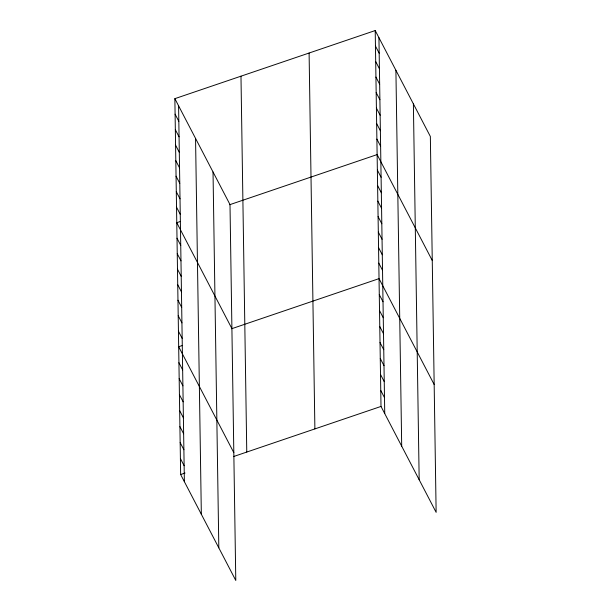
<?xml version="1.0" encoding="UTF-8"?>
<svg xmlns="http://www.w3.org/2000/svg" width="611" height="611" viewBox="0 0 611 611"><rect width="100%" height="100%" fill="white"/><g stroke="black" fill="none" stroke-linecap="round" stroke-linejoin="round"><path stroke-width="0.92" d="M174.861 98.661L229.996 204.57L235.785 580.45L180.65 474.533L174.861 98.661L375.215 30.55L430.35 136.467L436.139 512.339L381.004 406.43L375.215 30.55M180.298 221.503L176.77 222.702L231.905 328.611M229.66 204.716L377.124 154.591L432.26 260.5M182.208 345.543L178.679 346.735L233.814 452.652M231.577 328.756L379.041 278.631L434.177 384.54M180.65 474.533L185.057 473.036M233.547 456.554L381.004 406.43M375.452 46.054L379.179 53.218M375.696 61.558L379.423 68.722M375.933 77.062L379.66 84.226M376.17 92.567L379.897 99.73M376.407 108.078L380.141 115.235M376.651 123.582L380.378 130.739M376.888 139.087L380.615 146.243M377.369 170.095L381.096 177.259M377.606 185.599L381.333 192.763M377.842 201.103L381.57 208.267M378.079 216.607L381.814 223.771M378.324 232.111L382.051 239.275M378.56 247.615L382.287 254.779M378.797 263.127L382.524 270.283M379.286 294.601L383.013 301.765M379.53 310.579L383.257 317.743M379.775 326.557L383.502 333.713M380.027 342.527L383.754 349.691M380.271 358.504L383.998 365.661M380.516 374.474L384.243 381.638M380.76 390.452L384.487 397.616M175.097 114.165L178.824 121.329M175.334 129.669L179.061 136.833M175.571 145.174L179.306 152.338M175.815 160.678L179.542 167.842M176.052 176.182L179.779 183.346M176.289 191.686L180.016 198.85M176.533 207.198L180.26 214.354M177.007 238.206L180.734 245.362M177.243 253.71L180.978 260.874M177.488 269.214L181.215 276.378M177.725 284.718L181.452 291.882M177.961 300.222L181.688 307.386M178.206 315.727L181.933 322.891M178.443 331.231L182.17 338.395M178.924 362.713L182.651 369.876M179.176 378.69L182.903 385.846M179.42 394.66L183.147 401.824M179.665 410.638L183.392 417.802M179.909 426.615L183.636 433.772M180.161 442.585L183.888 449.749M180.405 458.563L184.132 465.719M413.387 103.878L419.177 479.75M395.905 70.303L401.702 446.175M378.942 37.714L384.739 413.586M309.097 53.027L314.886 428.907M240.978 76.184L246.768 452.064M213.025 171.989L218.822 547.861M195.551 138.407L201.34 514.286M178.588 105.818L184.377 481.697"/></g></svg>
